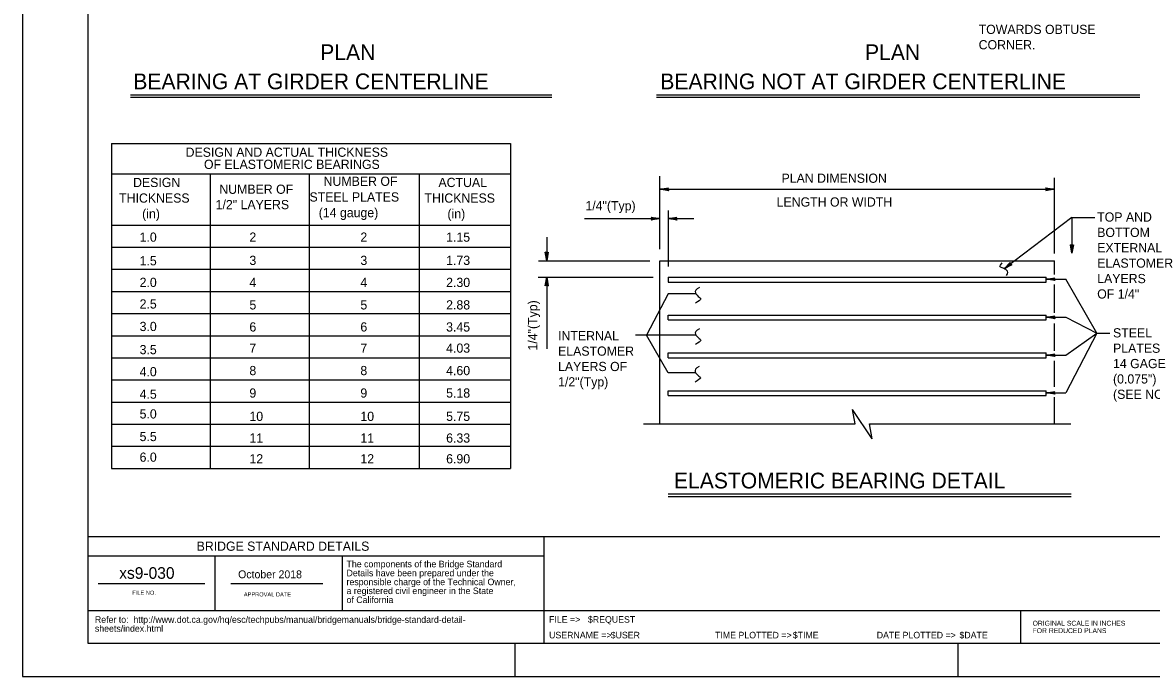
# Model space of a CAD drawing. Extents: x 0 to 2.83, y 0 to 1.83.
# Drawn here: x 0 to 1.433, y 0 to 0.83 of the extents above; entities that cross this region are included whole.
import ezdxf

# ---------------------------------------------------------------- set-up
doc = ezdxf.new("R2010")
doc.units = 0
for name, color, linetype in [('12 Coord Grid', 7, 'Continuous'), ('14 Ramp Anno', 7, 'Continuous'), ('210 Border', 7, 'Continuous'), ('212 Leaders and Dim Lines', 7, 'Continuous'), ('214 Text and Titles', 7, 'Continuous'), ('220 Structural Steel', 7, 'Continuous'), ('str_Border-Plot-Shape-A', 7, 'Continuous')]:
    doc.layers.add(name, color=color, linetype=linetype)

# ---------------------------------------------------------------- blocks, each defined once
blk = doc.blocks.new('TERMA_')
at = {"layer": '210 Border'}
for p, q in [((-0.0104, 0.0009), (-0.0109, 0.0018)), ((-0.0109, 0.0018), (0, 0)), ((0, 0), (-0.0109, -0.0018)), ((-0.0107, 0.0014), (0, 0)), ((0, 0), (-0.0107, -0.0014)), ((0, 0), (-0.0104, 0.0009)), ((-0.0104, 0.0009), (-0.0098, 0)), ((-0.0104, -0.0009), (0, 0)), ((-0.0098, 0), (-0.0104, -0.0009)), ((0, 0), (-0.0101, 0.0005)), ((-0.0101, -0.0005), (0, 0)), ((-0.0098, 0), (0, 0)), ((-0.0104, -0.0009), (-0.0109, -0.0018))]:
    blk.add_line(p, q, dxfattribs=at)

msp = doc.modelspace()

# ---------------------------------------------------------------- linework, layer by layer
at = {"layer": '14 Ramp Anno'}
for p, q in [((0.1369, 0.7383), (0.6721, 0.7383)), ((0.1369, 0.7351), (0.6721, 0.7351)), ((0.8048, 0.7383), (1.4186, 0.7383)), ((0.8048, 0.7351), (1.4186, 0.7351)), ((0.8197, 0.2316), (1.3312, 0.2316)), ((0.8197, 0.2284), (1.3312, 0.2284))]:
    msp.add_line(p, q, dxfattribs=at)
at = {"layer": '212 Leaders and Dim Lines'}
for p, q in [((0.8092, 0.5425), (0.8092, 0.635)), ((1.3101, 0.5367), (1.3101, 0.6327)), ((0.8092, 0.6184), (0.8202, 0.6202)), ((0.8092, 0.6184), (0.8199, 0.6198)), ((0.8196, 0.6193), (0.8092, 0.6184)), ((0.8193, 0.6189), (0.8092, 0.6184)), ((0.8092, 0.6184), (1.3101, 0.6184)), ((0.8191, 0.6184), (0.8092, 0.6184)), ((0.8202, 0.6166), (0.8092, 0.6184)), ((0.8092, 0.6184), (0.8196, 0.6175)), ((0.8199, 0.617), (0.8092, 0.6184)), ((0.8092, 0.6184), (0.8193, 0.6179)), ((0.8191, 0.6184), (0.8196, 0.6193)), ((0.8196, 0.6175), (0.8191, 0.6184)), ((0.8196, 0.6193), (0.8202, 0.6202)), ((0.8196, 0.6175), (0.8202, 0.6166)), ((1.2997, 0.6193), (1.2991, 0.6202)), ((1.2991, 0.6202), (1.3101, 0.6184)), ((1.2997, 0.6193), (1.2991, 0.6202)), ((1.2991, 0.6202), (1.3101, 0.6184)), ((1.3101, 0.6184), (1.2991, 0.6166)), ((1.3101, 0.6184), (1.2991, 0.6166)), ((1.2997, 0.6175), (1.2991, 0.6166)), ((1.2997, 0.6175), (1.2991, 0.6166)), ((1.2994, 0.6198), (1.3101, 0.6184)), ((1.2994, 0.6198), (1.3101, 0.6184)), ((1.3101, 0.6184), (1.2994, 0.617)), ((1.3101, 0.6184), (1.2994, 0.617)), ((1.3101, 0.6184), (1.2997, 0.6193)), ((1.2997, 0.6193), (1.3003, 0.6184)), ((1.3101, 0.6184), (1.2997, 0.6193)), ((1.2997, 0.6193), (1.3003, 0.6184)), ((1.2997, 0.6175), (1.3101, 0.6184)), ((1.3003, 0.6184), (1.2997, 0.6175)), ((1.2997, 0.6175), (1.3101, 0.6184)), ((1.3003, 0.6184), (1.2997, 0.6175)), ((1.3101, 0.6184), (1.3, 0.6189)), ((1.3101, 0.6184), (1.3, 0.6189)), ((1.3, 0.6179), (1.3101, 0.6184)), ((1.3, 0.6179), (1.3101, 0.6184)), ((1.3003, 0.6184), (1.3101, 0.6184)), ((1.3003, 0.6184), (1.3101, 0.6184)), ((0.8197, 0.5915), (0.8197, 0.5202)), ((0.7134, 0.5811), (0.8092, 0.5811)), ((0.7988, 0.582), (0.7983, 0.5829)), ((0.7983, 0.5829), (0.8092, 0.5811)), ((0.7988, 0.582), (0.7983, 0.5829)), ((0.7983, 0.5829), (0.8092, 0.5811)), ((0.8092, 0.5811), (0.7983, 0.5793)), ((0.8092, 0.5811), (0.7983, 0.5793)), ((0.7988, 0.5802), (0.7983, 0.5793)), ((0.7988, 0.5802), (0.7983, 0.5793)), ((0.7986, 0.5825), (0.8092, 0.5811)), ((0.7986, 0.5825), (0.8092, 0.5811)), ((0.8092, 0.5811), (0.7986, 0.5797)), ((0.8092, 0.5811), (0.7986, 0.5797)), ((0.8092, 0.5811), (0.7988, 0.582)), ((0.7988, 0.582), (0.7994, 0.5811)), ((0.8092, 0.5811), (0.7988, 0.582)), ((0.7988, 0.582), (0.7994, 0.5811)), ((0.7988, 0.5802), (0.8092, 0.5811)), ((0.7994, 0.5811), (0.7988, 0.5802)), ((0.7988, 0.5802), (0.8092, 0.5811)), ((0.7994, 0.5811), (0.7988, 0.5802)), ((0.8092, 0.5811), (0.7991, 0.5816)), ((0.8092, 0.5811), (0.7991, 0.5816)), ((0.7991, 0.5806), (0.8092, 0.5811)), ((0.7991, 0.5806), (0.8092, 0.5811)), ((0.7994, 0.5811), (0.8092, 0.5811)), ((0.7994, 0.5811), (0.8092, 0.5811)), ((0.8197, 0.5811), (0.8306, 0.5829)), ((0.8197, 0.5811), (0.8303, 0.5825)), ((0.8301, 0.582), (0.8197, 0.5811)), ((0.8298, 0.5816), (0.8197, 0.5811)), ((0.8197, 0.5811), (0.8523, 0.5811)), ((0.8295, 0.5811), (0.8197, 0.5811)), ((0.8306, 0.5793), (0.8197, 0.5811)), ((0.8197, 0.5811), (0.8301, 0.5802)), ((0.8303, 0.5797), (0.8197, 0.5811)), ((0.8197, 0.5811), (0.8298, 0.5806)), ((0.8295, 0.5811), (0.8301, 0.582)), ((0.8301, 0.5802), (0.8295, 0.5811)), ((0.8301, 0.582), (0.8306, 0.5829)), ((0.8301, 0.5802), (0.8306, 0.5793)), ((1.3324, 0.5824), (1.2464, 0.5172)), ((1.3324, 0.5824), (1.3324, 0.5371)), ((1.3324, 0.5824), (1.3615, 0.5824)), ((0.6655, 0.5575), (0.6655, 0.5276)), ((0.6646, 0.538), (0.6637, 0.5386)), ((0.6655, 0.5276), (0.6637, 0.5386)), ((0.6655, 0.5276), (0.6642, 0.5383)), ((0.6646, 0.538), (0.6655, 0.5276)), ((0.6655, 0.5374), (0.6646, 0.538)), ((0.6651, 0.5377), (0.6655, 0.5276)), ((0.6674, 0.5386), (0.6655, 0.5276)), ((0.6669, 0.5383), (0.6655, 0.5276)), ((0.6655, 0.5276), (0.6664, 0.538)), ((0.6664, 0.538), (0.6655, 0.5374)), ((0.6655, 0.5276), (0.666, 0.5377)), ((0.6655, 0.5374), (0.6655, 0.5276)), ((0.6664, 0.538), (0.6674, 0.5386)), ((0.6551, 0.5276), (0.7964, 0.5276)), ((0.6546, 0.5067), (0.8007, 0.5067)), ((0.6637, 0.4958), (0.6655, 0.5067)), ((0.6637, 0.4958), (0.6655, 0.5067)), ((0.6642, 0.4961), (0.6655, 0.5067)), ((0.6642, 0.4961), (0.6655, 0.5067)), ((0.6655, 0.5067), (0.6646, 0.4963)), ((0.6655, 0.5067), (0.6646, 0.4963)), ((0.6655, 0.5067), (0.6651, 0.4966)), ((0.6655, 0.5067), (0.6651, 0.4966)), ((0.6655, 0.4969), (0.6655, 0.5067)), ((0.6655, 0.5067), (0.6674, 0.4958)), ((0.6664, 0.4963), (0.6655, 0.5067)), ((0.666, 0.4966), (0.6655, 0.5067)), ((0.6655, 0.5067), (0.6669, 0.4961)), ((0.6655, 0.4969), (0.6655, 0.5067)), ((0.6655, 0.5067), (0.6674, 0.4958)), ((0.6664, 0.4963), (0.6655, 0.5067)), ((0.666, 0.4966), (0.6655, 0.5067)), ((0.6655, 0.5067), (0.6669, 0.4961)), ((0.6655, 0.5067), (0.6655, 0.4159)), ((1.2996, 0.5042), (1.3106, 0.506)), ((1.2996, 0.5042), (1.3106, 0.506)), ((1.2996, 0.5042), (1.3103, 0.5056)), ((1.2996, 0.5042), (1.3103, 0.5056)), ((1.31, 0.5051), (1.2996, 0.5042)), ((1.31, 0.5051), (1.2996, 0.5042)), ((1.3097, 0.5046), (1.2996, 0.5042)), ((1.3097, 0.5046), (1.2996, 0.5042)), ((1.2996, 0.5042), (1.3247, 0.5042)), ((1.3094, 0.5042), (1.2996, 0.5042)), ((1.3106, 0.5024), (1.2996, 0.5042)), ((1.2996, 0.5042), (1.31, 0.5033)), ((1.3103, 0.5028), (1.2996, 0.5042)), ((1.2996, 0.5042), (1.3097, 0.5037)), ((1.3094, 0.5042), (1.2996, 0.5042)), ((1.3106, 0.5024), (1.2996, 0.5042)), ((1.2996, 0.5042), (1.31, 0.5033)), ((1.3103, 0.5028), (1.2996, 0.5042)), ((1.2996, 0.5042), (1.3097, 0.5037)), ((1.3094, 0.5042), (1.31, 0.5051)), ((1.3094, 0.5042), (1.31, 0.5051)), ((1.31, 0.5033), (1.3094, 0.5042)), ((1.31, 0.5033), (1.3094, 0.5042)), ((1.31, 0.5051), (1.3106, 0.506)), ((1.31, 0.5051), (1.3106, 0.506)), ((1.31, 0.5033), (1.3106, 0.5024)), ((1.31, 0.5033), (1.3106, 0.5024)), ((1.3641, 0.4356), (1.3247, 0.5042)), ((0.6646, 0.4963), (0.6637, 0.4958)), ((0.6646, 0.4963), (0.6637, 0.4958)), ((0.6646, 0.4963), (0.6655, 0.4969)), ((0.6646, 0.4963), (0.6655, 0.4969)), ((0.6655, 0.4969), (0.6664, 0.4963)), ((0.6655, 0.4969), (0.6664, 0.4963)), ((0.6664, 0.4963), (0.6674, 0.4958)), ((0.6664, 0.4963), (0.6674, 0.4958)), ((0.8197, 0.4856), (0.7923, 0.433)), ((0.855, 0.4856), (0.8197, 0.4856)), ((1.2997, 0.4559), (1.3106, 0.4577)), ((1.2997, 0.4559), (1.3103, 0.4573)), ((1.3101, 0.4568), (1.2997, 0.4559)), ((1.3098, 0.4564), (1.2997, 0.4559)), ((1.2997, 0.4559), (1.3247, 0.4559)), ((1.3095, 0.4559), (1.2997, 0.4559)), ((1.3106, 0.4541), (1.2997, 0.4559)), ((1.2997, 0.4559), (1.3101, 0.455)), ((1.3103, 0.4545), (1.2997, 0.4559)), ((1.2997, 0.4559), (1.3098, 0.4555)), ((1.3095, 0.4559), (1.3101, 0.4568)), ((1.3101, 0.455), (1.3095, 0.4559)), ((1.3101, 0.4568), (1.3106, 0.4577)), ((1.3101, 0.455), (1.3106, 0.4541)), ((1.3247, 0.4559), (1.3641, 0.4356)), ((0.8549, 0.433), (0.7782, 0.433)), ((0.8197, 0.3854), (0.7923, 0.433)), ((1.3247, 0.4077), (1.3641, 0.4356)), ((1.3641, 0.4356), (1.3247, 0.36)), ((1.3641, 0.4356), (1.3804, 0.4356)), ((1.2997, 0.4077), (1.3106, 0.4095)), ((1.2997, 0.4077), (1.3106, 0.4095)), ((1.2997, 0.4077), (1.3103, 0.4091)), ((1.2997, 0.4077), (1.3103, 0.4091)), ((1.3101, 0.4086), (1.2997, 0.4077)), ((1.3101, 0.4086), (1.2997, 0.4077)), ((1.3098, 0.4082), (1.2997, 0.4077)), ((1.3098, 0.4082), (1.2997, 0.4077)), ((1.2997, 0.4077), (1.3247, 0.4077)), ((1.3095, 0.4077), (1.2997, 0.4077)), ((1.3106, 0.4059), (1.2997, 0.4077)), ((1.2997, 0.4077), (1.3101, 0.4068)), ((1.3103, 0.4063), (1.2997, 0.4077)), ((1.2997, 0.4077), (1.3098, 0.4072)), ((1.3095, 0.4077), (1.2997, 0.4077)), ((1.3106, 0.4059), (1.2997, 0.4077)), ((1.2997, 0.4077), (1.3101, 0.4068)), ((1.3103, 0.4063), (1.2997, 0.4077)), ((1.2997, 0.4077), (1.3098, 0.4072)), ((1.3095, 0.4077), (1.3101, 0.4086)), ((1.3095, 0.4077), (1.3101, 0.4086)), ((1.3101, 0.4068), (1.3095, 0.4077)), ((1.3101, 0.4068), (1.3095, 0.4077)), ((1.3101, 0.4086), (1.3106, 0.4095)), ((1.3101, 0.4086), (1.3106, 0.4095)), ((1.3101, 0.4068), (1.3106, 0.4059)), ((1.3101, 0.4068), (1.3106, 0.4059)), ((0.8548, 0.3854), (0.8197, 0.3854)), ((1.2998, 0.36), (1.3108, 0.3618)), ((1.2998, 0.36), (1.3108, 0.3618)), ((1.2998, 0.36), (1.3105, 0.3614)), ((1.2998, 0.36), (1.3105, 0.3614)), ((1.3102, 0.3609), (1.2998, 0.36)), ((1.3102, 0.3609), (1.2998, 0.36)), ((1.3099, 0.3605), (1.2998, 0.36)), ((1.3099, 0.3605), (1.2998, 0.36)), ((1.2998, 0.36), (1.3247, 0.36)), ((1.3097, 0.36), (1.2998, 0.36)), ((1.3108, 0.3582), (1.2998, 0.36)), ((1.2998, 0.36), (1.3102, 0.3591)), ((1.3105, 0.3586), (1.2998, 0.36)), ((1.2998, 0.36), (1.3099, 0.3595)), ((1.3097, 0.36), (1.2998, 0.36)), ((1.3108, 0.3582), (1.2998, 0.36)), ((1.2998, 0.36), (1.3102, 0.3591)), ((1.3105, 0.3586), (1.2998, 0.36)), ((1.2998, 0.36), (1.3099, 0.3595)), ((1.3097, 0.36), (1.3102, 0.3609)), ((1.3097, 0.36), (1.3102, 0.3609)), ((1.3102, 0.3591), (1.3097, 0.36)), ((1.3102, 0.3591), (1.3097, 0.36)), ((1.3102, 0.3609), (1.3108, 0.3618)), ((1.3102, 0.3609), (1.3108, 0.3618)), ((1.3102, 0.3591), (1.3108, 0.3582)), ((1.3102, 0.3591), (1.3108, 0.3582))]:
    msp.add_line(p, q, dxfattribs=at)
at = {"layer": '214 Text and Titles'}
for p, q in [((0.1128, 0.6764), (0.6196, 0.6764)), ((0.1128, 0.6764), (0.1128, 0.2641)), ((0.6196, 0.6764), (0.6196, 0.3384)), ((0.6196, 0.6764), (0.6196, 0.3384)), ((0.6196, 0.6764), (0.6196, 0.2641)), ((0.1128, 0.6381), (0.6196, 0.6381)), ((0.2383, 0.6381), (0.2383, 0.2641)), ((0.3638, 0.6381), (0.3638, 0.2641)), ((0.5037, 0.6381), (0.5037, 0.2641)), ((0.1128, 0.5729), (0.6196, 0.5729)), ((0.1128, 0.5448), (0.6196, 0.5448)), ((0.1128, 0.5168), (0.6196, 0.5168)), ((0.1128, 0.4887), (0.6196, 0.4887)), ((0.1128, 0.4606), (0.6196, 0.4606)), ((0.1128, 0.4325), (0.6196, 0.4325)), ((0.1128, 0.4045), (0.6196, 0.4045)), ((0.1128, 0.3764), (0.6196, 0.3764)), ((0.1128, 0.3483), (0.6196, 0.3483)), ((0.1128, 0.3202), (0.6196, 0.3202)), ((0.1128, 0.2921), (0.6196, 0.2921)), ((0.1128, 0.2641), (0.6196, 0.2641))]:
    msp.add_line(p, q, dxfattribs=at)
at = {"layer": '220 Structural Steel'}
for p, q in [((0.8092, 0.3208), (0.8092, 0.5276)), ((0.8092, 0.5276), (1.3101, 0.5276)), ((1.3101, 0.51), (1.3101, 0.5276)), ((0.8197, 0.5067), (0.8197, 0.5005)), ((0.8197, 0.5067), (1.2997, 0.5067)), ((1.2997, 0.5005), (1.2997, 0.5067)), ((0.8197, 0.5005), (1.2997, 0.5005)), ((1.3101, 0.4614), (1.3101, 0.4974)), ((0.8197, 0.4587), (1.2997, 0.4587)), ((0.8197, 0.4525), (0.8197, 0.4587)), ((1.2997, 0.4525), (1.2997, 0.4587)), ((0.8197, 0.4525), (1.2997, 0.4525)), ((1.3101, 0.4135), (1.3101, 0.4481)), ((0.8197, 0.4107), (1.2997, 0.4107)), ((0.8197, 0.4045), (0.8197, 0.4107)), ((0.8197, 0.4045), (1.2997, 0.4045)), ((1.2997, 0.4045), (1.2997, 0.4107)), ((1.3101, 0.3676), (1.3101, 0.4005)), ((0.8197, 0.3627), (1.2997, 0.3627)), ((0.8197, 0.3565), (0.8197, 0.3627)), ((1.2997, 0.3565), (1.2997, 0.3627)), ((0.8197, 0.3565), (1.2997, 0.3565)), ((1.3101, 0.3208), (1.3101, 0.3546)), ((1.0572, 0.3208), (1.0538, 0.3388)), ((1.0787, 0.3015), (1.0538, 0.3388)), ((0.7884, 0.3208), (1.0572, 0.3208)), ((1.0787, 0.3015), (1.0751, 0.3208)), ((1.0751, 0.3208), (1.3309, 0.3208))]:
    msp.add_line(p, q, dxfattribs=at)
for points in [[(1.2493, 0.509), (1.2539, 0.5147), (1.2405, 0.52), (1.2399, 0.5196), (1.2438, 0.525)], [(0.8594, 0.4935), (0.8494, 0.4895), (0.8623, 0.4784), (0.8623, 0.4792), (0.8543, 0.4737)], [(0.8594, 0.4411), (0.8494, 0.4371), (0.8623, 0.4259), (0.8623, 0.4268), (0.8543, 0.4212)], [(0.8591, 0.3933), (0.8491, 0.3894), (0.862, 0.3782), (0.862, 0.3791), (0.854, 0.3735)]]:
    msp.add_open_spline(points, degree=3, dxfattribs=at)
at = {"layer": 'str_Border-Plot-Shape-A'}
for p, q in [((0.0833, 0.0833), (0.0833, 1.7917)), ((2.7917, 0.1771), (0.0833, 0.1771)), ((0.6618, 0.1771), (0.6618, 0.0417)), ((0.6618, 0.1527), (0.0833, 0.1527)), ((0.2446, 0.0833), (0.2446, 0.1527)), ((0.4058, 0.1527), (0.4058, 0.0833)), ((0.0959, 0.118), (0.2314, 0.118)), ((0.2643, 0.118), (0.3814, 0.118)), ((0.0833, 0.0417), (0.0833, 0.0833)), ((2.7917, 0.0833), (0.0833, 0.0833)), ((1.2671, 0.0833), (1.2671, 0.0417)), ((2.7917, 0.0417), (0.0833, 0.0417)), ((0.625, 0.0417), (0.625, 0)), ((1.1875, 0.0417), (1.1875, 0))]:
    msp.add_line(p, q, dxfattribs=at)
msp.add_lwpolyline([(0, 0), (2.8333, 0), (2.8333, 1.8333), (0, 1.8333)], close=True, dxfattribs=at)
msp.add_lwpolyline([(0, 0), (2.8333, 0), (2.8333, 1.8333), (0, 1.8333)], close=True, dxfattribs=at)

# ---------------------------------------------------------------- block references
at = {"layer": '212 Leaders and Dim Lines'}
for p, xscale, yscale, rotation in [((1.3324, 0.5371), 1.0017391248, 1.0017391248, -90), ((1.3324, 0.5371), 1.0017391248, 1.0017391248, -90), ((1.2464, 0.5172), 1.0017391247999998, 1.0017391248000003, -142.81538856512643)]:
    msp.add_blockref('TERMA_', p, dxfattribs=dict(at, xscale=xscale, yscale=yscale, rotation=rotation))

# ---------------------------------------------------------------- texts
at = {"layer": '12 Coord Grid'}
msp.add_text('ELASTOMERIC BEARING DETAIL', height=0.020003, dxfattribs=at).set_placement((0.8271, 0.2386))
at = {"layer": '214 Text and Titles'}
for s, height, p in [('TOWARDS OBTUSE', 0.011687, (1.2139, 0.8155)), ('CORNER.', 0.01169, (1.2139, 0.796)), ('PLAN', 0.02004, (0.3779, 0.7823)), ('PLAN', 0.02004, (1.0696, 0.7823)), ('BEARING AT GIRDER CENTERLINE', 0.020035, (0.1406, 0.7453)), ('BEARING NOT AT GIRDER CENTERLINE', 0.020035, (0.8097, 0.7453)), ('DESIGN AND ACTUAL THICKNESS', 0.011687, (0.207, 0.6596)), ('OF ELASTOMERIC BEARINGS', 0.011687, (0.2303, 0.6442)), ('DESIGN', 0.01169, (0.1403, 0.6212)), ('NUMBER OF', 0.01169, (0.3822, 0.6227)), ('ACTUAL', 0.01169, (0.528, 0.6212)), ('PLAN DIMENSION', 0.011687, (0.9636, 0.6266)), ('NUMBER OF ', 0.01169, (0.2498, 0.6126)), ('THICKNESS', 0.01169, (0.1226, 0.6014)), ('1/2" LAYERS', 0.011687, (0.2451, 0.5931)), ('STEEL PLATES', 0.011687, (0.3643, 0.6028)), ('THICKNESS', 0.01169, (0.5103, 0.6014)), ('1/4"(Typ)', 0.01169, (0.7146, 0.5916)), ('LENGTH OR WIDTH', 0.011687, (0.9574, 0.5964)), ('(in)', 0.01169, (0.1518, 0.5815)), ('(14 gauge)', 0.01169, (0.376, 0.5829)), ('(in)', 0.01169, (0.5394, 0.5815)), ('TOP AND', 0.01169, (1.3644, 0.5773)), ('1.0', 0.01169, (0.1486, 0.5518)), ('2', 0.0117, (0.288, 0.5518)), ('2', 0.0117, (0.4289, 0.5518)), ('1.15', 0.01169, (0.5378, 0.5518)), ('BOTTOM', 0.01169, (1.3644, 0.5578)), ('EXTERNAL', 0.01169, (1.3644, 0.5383)), ('1.5', 0.01169, (0.1486, 0.5218)), ('3', 0.0117, (0.288, 0.5223)), ('3', 0.0117, (0.4289, 0.5223)), ('1.73', 0.01169, (0.5378, 0.5223)), ('ELASTOMER', 0.01169, (1.3644, 0.5188)), ('2.0', 0.01169, (0.1486, 0.4944)), ('4', 0.0117, (0.288, 0.4943)), ('4', 0.0117, (0.4289, 0.4943)), ('2.30', 0.01169, (0.5378, 0.4943)), ('LAYERS ', 0.01169, (1.3644, 0.4992)), ('OF 1/4"', 0.01169, (1.3644, 0.4797)), ('2.5', 0.01169, (0.1486, 0.467)), ('5', 0.0117, (0.288, 0.4658)), ('5', 0.0117, (0.4289, 0.4658)), ('2.88', 0.01169, (0.5378, 0.4658)), ('3.0', 0.01169, (0.1486, 0.4384)), ('6', 0.0117, (0.288, 0.4378)), ('6', 0.0117, (0.4289, 0.4378)), ('3.45', 0.01169, (0.5378, 0.4378)), ('INTERNAL', 0.01169, (0.6799, 0.4266)), ('STEEL', 0.01169, (1.3845, 0.4303)), ('3.5', 0.01169, (0.1486, 0.409)), ('7', 0.0117, (0.288, 0.4109)), ('7', 0.0117, (0.4289, 0.4109)), ('4.03', 0.01169, (0.5378, 0.4109)), ('ELASTOMER', 0.01169, (0.6799, 0.4071)), ('PLATES', 0.01169, (1.3845, 0.4108)), ('14 GAGE', 0.01169, (1.3845, 0.3913)), ('4.0', 0.01169, (0.1486, 0.381)), ('8', 0.0117, (0.288, 0.3824)), ('8', 0.0117, (0.4289, 0.3824)), ('4.60', 0.01169, (0.5378, 0.3824)), ('LAYERS OF ', 0.01169, (0.6799, 0.3876)), ('1/2"(Typ)', 0.01169, (0.6799, 0.3681)), ('(0.075")', 0.01169, (1.3845, 0.3718)), ('4.5', 0.01169, (0.1486, 0.3525)), ('9', 0.0117, (0.288, 0.3539)), ('9', 0.0117, (0.4289, 0.3539)), ('5.18', 0.01169, (0.5378, 0.3539)), ('(SEE NOTE 3)', 0.011687, (1.3845, 0.3523)), ('5.0', 0.01169, (0.1486, 0.3274)), ('10', 0.01169, (0.288, 0.3243)), ('10', 0.01169, (0.4289, 0.3243)), ('5.75', 0.01169, (0.5378, 0.3243)), ('5.5', 0.01169, (0.1486, 0.2987)), ('11', 0.01169, (0.288, 0.2968)), ('11', 0.01169, (0.4289, 0.2968)), ('6.33', 0.01169, (0.5378, 0.2968)), ('6.0', 0.01169, (0.1486, 0.2725)), ('12', 0.01169, (0.288, 0.2704)), ('12', 0.01169, (0.4289, 0.2704)), ('6.90', 0.01169, (0.5378, 0.2704))]:
    msp.add_text(s, height=height, dxfattribs=at).set_placement(p)
msp.add_text('1/4"(Typ)', height=0.01169, rotation=90, dxfattribs=at).set_placement((0.6535, 0.4137))
at = {"layer": 'str_Border-Plot-Shape-A'}
for s, height, p in [('BRIDGE STANDARD DETAILS', 0.011667, (0.221, 0.1595)), ('The components of the Bridge Standard', 0.008333, (0.4113, 0.1385)), ('xs9-030', 0.01476, (0.1227, 0.1239)), ('October 2018', 0.01, (0.2737, 0.1246)), ('Details have been prepared under the', 0.008333, (0.4113, 0.1271)), ('responsible charge of the Technical Owner,', 0.008333, (0.4113, 0.1158)), ('FILE NO.', 0.00521, (0.1393, 0.1036)), ('APPROVAL DATE', 0.005208, (0.2809, 0.1015)), ('a registered civil engineer in the State', 0.008333, (0.4113, 0.1045)), ('of California', 0.008333, (0.4113, 0.0931)), ('Refer to:  http://www.dot.ca.gov/hq/esc/techpubs/manual/bridgemanuals/bridge-standard-detail-', 0.008333, (0.0918, 0.068)), ('FILE =>', 0.00833, (0.6685, 0.0682)), ('$REQUEST', 0.00833, (0.7178, 0.0682)), ('sheets/index.html', 0.008333, (0.0918, 0.0567)), ('ORIGINAL SCALE IN INCHES', 0.006234, (1.2824, 0.0644)), ('FOR REDUCED PLANS', 0.006234, (1.2824, 0.055)), ('USERNAME =>', 0.008333, (0.6685, 0.0483)), ('$USER', 0.00833, (0.7467, 0.0483)), ('TIME PLOTTED =>', 0.008333, (0.8792, 0.0483)), ('$TIME', 0.00833, (0.9779, 0.0483)), ('DATE PLOTTED =>', 0.008333, (1.0845, 0.0483)), ('$DATE', 0.00833, (1.1895, 0.0483))]:
    msp.add_text(s, height=height, dxfattribs=at).set_placement(p)

doc.saveas('drawing.dxf')
